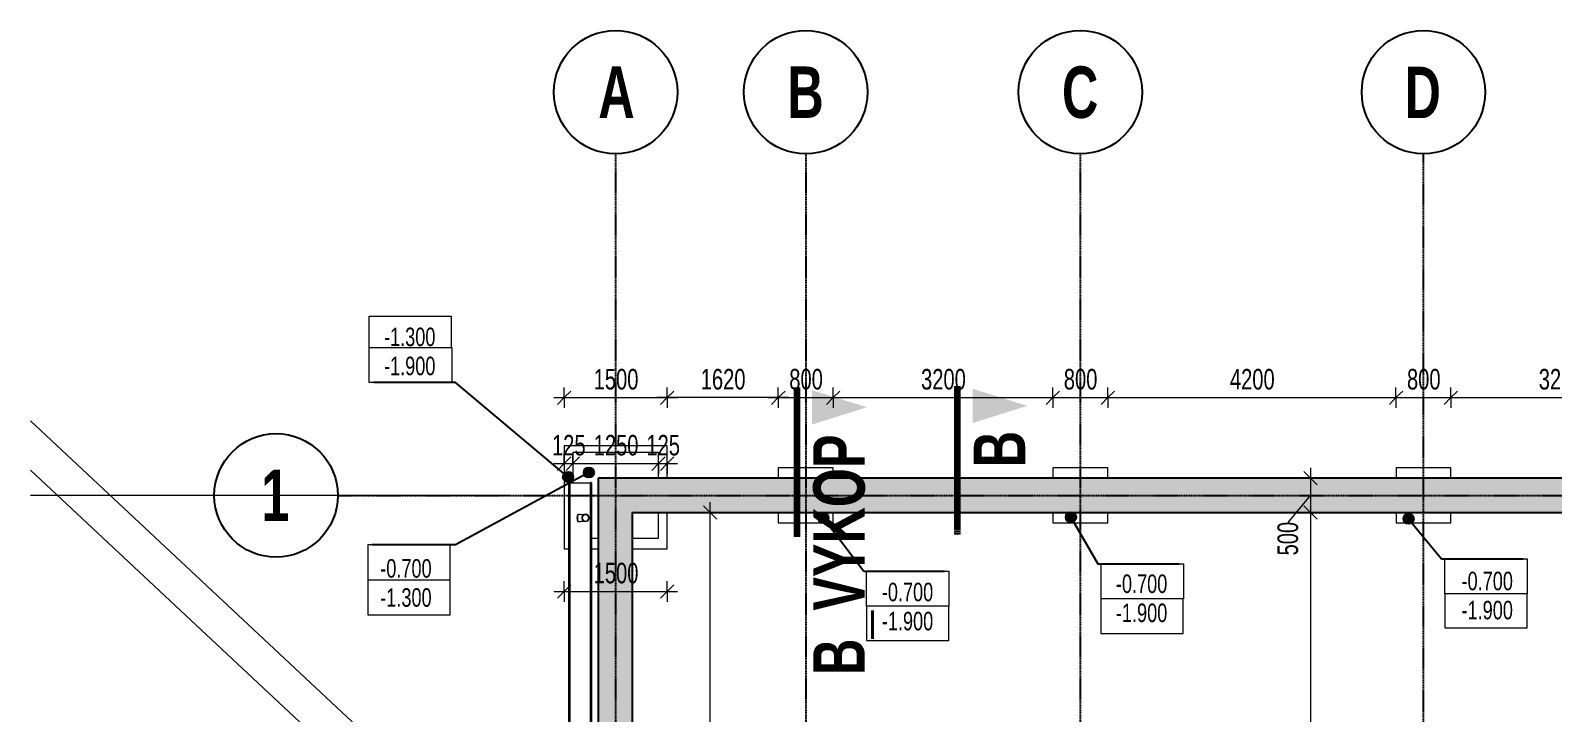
# Model space of a CAD drawing. Header units: millimetres. Extents: x 172692 to 213031, y 2598 to 159868.
# Drawn here: x 172692 to 194869, y 149924 to 159868 of the extents above; entities that cross this region are included whole.
import ezdxf

# ---------------------------------------------------------------- set-up
doc = ezdxf.new("R2010")
doc.units = ezdxf.units.MM
doc.linetypes.add('1_Čerchovaná 4_0mm', pattern=[8, 4, -2, 0, -2])
doc.linetypes.add('1_Čerchovaná 6_0mm', pattern=[12, 6, -3, 0, -3])
for name, color, linetype, lineweight in [('A-ANNO-DIMS', 7, 'Continuous', 9), ('A-ANNO-DIMS-150', 7, 'Continuous', 9), ('A-DETL-THIN', 7, 'Continuous', 9), ('A-GENM', 7, 'Continuous', 9), ('A-GENM-2', 7, 'Continuous', 25), ('A-WALL-1', 7, 'Continuous', 25), ('A-WALL-PATT-1', 7, 'Continuous', 9), ('G-ANNO-DIMS', 7, 'Continuous', 9), ('G-ANNO-DIMS-1', 7, 'Continuous', 25), ('G-ANNO-SYMB', 7, 'Continuous', 9), ('G-ANNO-SYMB-1', 7, '1_Čerchovaná 4_0mm', 100), ('G-ANNO-SYMB-2', 7, 'Continuous', 18), ('S-FNDN', 7, 'Continuous', 9)]:
    doc.layers.add(name, color=color, linetype=linetype, lineweight=lineweight)
for name, color, linetype, lineweight, true_color in [('A-DETL-1', 36, 'Continuous', 9, 0x804000), ('A-GENM-1', 251, 'Continuous', 9, 0x646464), ('S-GRID-1', 8, '1_Čerchovaná 6_0mm', 25, 0x808080), ('S-GRID-IDEN', 8, 'Continuous', 25, 0x808080), ('S-GRID-IDEN-1', 8, 'Continuous', 9, 0x808080)]:
    doc.layers.add(name, color=color, linetype=linetype, lineweight=lineweight, true_color=true_color)
doc.styles.add('Arial', font='arial.ttf', dxfattribs={"width": 0.7, "height": 300})
doc.styles.add('Arial_1', font='arial.ttf', dxfattribs={"width": 0.7, "height": 270})
doc.styles.add('Arial_B', font='arialbd.ttf', dxfattribs={"width": 0.7, "height": 750})
doc.dimstyles.new('Vnitřní_-_průhledné', dxfattribs={"dimscale": 304.8, "dimtxt": 306.07782, "dimasz": 0.639764, "dimexe": 0.492126, "dimexo": 0.0625, "dimgap": 0.098425, "dimtad": 1, "dimdec": 0, "dimrnd": 5, "dimzin": 0, "dimdsep": 46, "dimtxsty": 'Arial', "dimblk1": 'OBLIQUE', "dimblk2": 'OBLIQUE', "dimsah": 1, "dimcen": 0.09, "dimdle": 0.492126, "dimazin": 0, "dimtfac": 1, "dimtdec": 4, "dimtix": 1, "dimtmove": 1, "dimatfit": 3, "dimfxl": 0.492126, "dimfxlon": 1, "dimtvp": 1, "dimtolj": 1, "dimtzin": 0, "dimarcsym": 2})
doc.dimstyles.new('Vnitřní_-_průhledné_1', dxfattribs={"dimscale": 304.8, "dimtxt": 306.07782, "dimasz": 0.639764, "dimexe": 0.492126, "dimexo": 0.0625, "dimgap": 0.098425, "dimtad": 1, "dimdec": 0, "dimrnd": 5, "dimzin": 0, "dimdsep": 46, "dimtxsty": 'Arial', "dimblk1": 'OBLIQUE', "dimblk2": 'OBLIQUE', "dimsah": 1, "dimcen": 0.09, "dimdle": 0.492126, "dimazin": 0, "dimtfac": 1, "dimtdec": 4, "dimtix": 1, "dimtmove": 0, "dimatfit": 3, "dimfxl": 0.492126, "dimfxlon": 1, "dimtvp": 1, "dimtolj": 1, "dimtzin": 0, "dimarcsym": 2})
pattern_1 = [(315, (0, 0), (161.6446, 161.6446), []), (315, (0, 152.4), (161.6446, 161.6446), [95.25, -57.15, 9.525, -57.15, -95.25]), (315, (0, 152.4), (161.6446, 161.6446), [-219.075, 95.25, 0])]

# ---------------------------------------------------------------- blocks, each defined once
blk = doc.blocks.new('Construction_Roof-Accessories_Lindab_Round- - Lindab Round Downpipe System 150_100 High Build Polyester 001 Antique White-815879-základy')
at = {"layer": 'A-GENM-1'}
for p, q in [((180674, 152813), (180675, 152813)), ((180674, 152812), (180675, 152812)), ((180706, 152811), (180674, 152811)), ((180680, 152813), (180675, 152813)), ((180674, 152712), (180706, 152712)), ((180674, 152711), (180675, 152711)), ((180674, 152710), (180675, 152710)), ((180676, 152713), (180675, 152713)), ((180675, 152710), (180680, 152711)), ((180731, 152751), (180731, 152753)), ((180760, 152717), (180759, 152717)), ((180800, 152718), (180798, 152717)), ((180827, 152773), (180827, 152771))]:
    blk.add_line(p, q, dxfattribs=at)
at = {"layer": 'A-GENM-1', "flags": 128}
for points in [[(180674, 152813), (180673, 152813), (180672, 152813), (180672, 152813), (180671, 152812), (180670, 152812), (180669, 152812), (180668, 152811), (180668, 152810), (180667, 152810), (180666, 152809), (180666, 152808), (180665, 152807), (180664, 152806), (180664, 152805), (180663, 152804), (180662, 152803), (180662, 152801), (180661, 152800), (180661, 152799), (180660, 152797), (180660, 152796), (180659, 152794), (180659, 152792), (180658, 152791), (180658, 152789), (180658, 152787), (180657, 152786), (180657, 152784), (180657, 152782), (180656, 152780), (180656, 152778), (180656, 152776), (180656, 152774), (180656, 152772), (180656, 152770), (180655, 152768), (180655, 152766), (180655, 152764), (180655, 152762), (180655, 152760), (180655, 152758), (180655, 152756), (180655, 152754), (180656, 152752), (180656, 152750), (180656, 152748), (180656, 152746), (180656, 152744), (180657, 152743), (180657, 152741), (180657, 152739), (180658, 152737), (180658, 152735), (180658, 152734), (180659, 152732), (180659, 152730), (180660, 152729), (180660, 152727), (180661, 152726), (180661, 152724), (180662, 152723), (180662, 152722), (180663, 152720), (180663, 152719), (180664, 152718), (180665, 152717), (180665, 152716), (180666, 152715), (180667, 152714), (180667, 152714), (180668, 152713), (180669, 152712), (180670, 152712), (180670, 152711), (180671, 152711), (180672, 152711), (180673, 152710), (180674, 152710), (180674, 152710)], [(180674, 152812), (180673, 152812), (180673, 152812), (180672, 152812), (180671, 152812), (180670, 152811), (180670, 152811), (180669, 152810), (180668, 152810), (180668, 152809), (180667, 152808), (180666, 152807), (180666, 152806), (180665, 152806), (180664, 152804), (180664, 152803), (180663, 152802), (180663, 152801), (180662, 152800), (180662, 152798), (180661, 152797), (180661, 152795), (180660, 152794), (180660, 152792), (180659, 152791), (180659, 152789), (180658, 152787), (180658, 152785), (180658, 152784), (180658, 152782), (180657, 152780), (180657, 152778), (180657, 152776), (180657, 152774), (180656, 152772), (180656, 152770), (180656, 152768), (180656, 152766), (180656, 152764), (180656, 152762), (180656, 152760), (180656, 152758), (180656, 152756), (180656, 152754), (180656, 152752), (180657, 152750), (180657, 152748), (180657, 152746), (180657, 152745), (180657, 152743), (180658, 152741), (180658, 152739), (180658, 152737), (180659, 152736), (180659, 152734), (180659, 152732), (180660, 152731), (180660, 152729), (180661, 152728), (180661, 152726), (180662, 152725), (180662, 152723), (180663, 152722), (180663, 152721), (180664, 152720), (180665, 152719), (180665, 152718), (180666, 152717), (180667, 152716), (180667, 152715), (180668, 152714), (180669, 152714), (180669, 152713), (180670, 152712), (180671, 152712), (180671, 152712), (180672, 152711), (180673, 152711), (180674, 152711), (180674, 152711)], [(180675, 152810), (180676, 152810), (180676, 152810)], [(180706, 152811), (180711, 152811), (180715, 152811), (180719, 152811), (180723, 152811), (180727, 152811), (180730, 152811), (180734, 152811), (180737, 152811), (180741, 152811), (180744, 152811), (180747, 152811), (180750, 152811), (180753, 152811), (180756, 152811), (180759, 152811), (180761, 152811), (180764, 152811), (180766, 152811), (180768, 152811), (180770, 152811), (180771, 152811), (180773, 152811), (180774, 152811), (180776, 152811), (180777, 152811), (180778, 152811), (180778, 152811), (180779, 152811), (180779, 152811)], [(180797, 152807), (180799, 152806), (180801, 152805)], [(180779, 152712), (180779, 152712), (180778, 152712), (180777, 152712), (180776, 152712), (180775, 152712), (180774, 152712), (180772, 152712), (180771, 152712), (180769, 152712), (180767, 152712), (180765, 152712), (180763, 152712), (180760, 152712), (180758, 152712), (180755, 152712), (180752, 152712), (180749, 152712), (180746, 152712), (180743, 152712), (180739, 152712), (180736, 152712), (180732, 152712), (180729, 152712), (180725, 152712), (180721, 152712), (180717, 152712), (180713, 152712), (180709, 152712), (180706, 152712)]]:
    blk.add_lwpolyline(points, dxfattribs=at)
at = {"layer": 'A-GENM-1'}
for radius, start, end in [(52.4, 90, 270), (52.4, 0, 180), (51.6, 90, 270), (51.6, 0, 180), (50, 0, 180), (49, 0, 180), (48, 120.5528, 163.6067), (49, 126.2666, 130.9637), (48.9, 115.9963, 121.1484), (49, 117.5616, 120), (48, 92.0959, 115.9726), (49, 101.0371, 103.7217), (48.9, 86.9023, 93.0976), (49, 87.7216, 92.2784), (52.4, 270, 90), (51.6, 270, 90), (48, 62.0136, 87.9041), (49, 76.2783, 78.9629), (48.9, 58.8514, 64.4825), (49, 60, 62.4384), (48, 16.3933, 59.4472), (49, 49.0363, 53.7334), (52.4, 180, 0), (51.6, 180, 360), (50, 180, 0), (49, 180, 0), (48.9, 162.8548, 168.9468), (49, 165, 167.7549), (48, 167.4998, 180), (48, 180, 192.5002), (48.9, 191.0532, 197.1452), (49, 192.2451, 195), (48, 196.3933, 239.4472), (49, 152.8857, 156.6394), (49, 203.3606, 207.388), (49, 229.4839, 233.7334), (48.9, 238.8516, 244.0037), (49, 240, 242.4384), (48, 244.0274, 267.9041), (49, 256.4042, 258.9629), (48.9, 266.9024, 273.0977), (49, 267.7216, 272.2784), (48, 272.0959, 297.9864), (49, 281.0371, 283.5958), (48.9, 295.5175, 301.1486), (49, 297.5616, 300), (48, 300.5528, 343.6067), (49, 306.2666, 310.5161), (49, 23.3606, 27.1143), (49, 332.612, 336.6394), (48.9, 11.0526, 17.1455), (49, 12.2451, 15), (48, 0, 12.5002), (48, 347.4998, 0), (48.9, 342.8545, 348.9474), (49, 345, 347.7549)]:
    blk.add_arc((180779, 152762), radius, start, end, dxfattribs=at)
for centre, major_axis, start_param, end_param in [((180679, 152762), (0, 50.9), 0.268769, 1.562754), ((180679, 152762), (0, 50.1), 0.343159, 0.520244), ((180679, 152762), (0, 50.9), 0, 0.250847), ((180679, 152762), (0, 50.1), 0, 0.201069), ((180679, 152762), (0, 50.9), 6.140632, 6.283185), ((180679, 152762), (0, 50.1), 6.24387, 6.283185), ((180674, 152762), (0, 49.6), 2.052441, 2.094395), ((180679, 152762), (0, 50.1), 1.256624, 1.460374), ((180679, 152762), (0, 50.9), 1.570796, 2.872823), ((180679, 152762), (0, 50.1), 1.681218, 1.884968), ((180679, 152762), (0, 50.1), 0.818227, 0.991137), ((180679, 152762), (0, 50.1), 2.150456, 2.323366), ((180679, 152762), (0, 50.1), 2.621349, 2.798434), ((180679, 152762), (0, 50.9), 2.890745, 3.141593), ((180679, 152762), (0, 50.1), 3.020932, 3.141593), ((180679, 152762), (0, 50.9), 3.141593, 3.284146)]:
    blk.add_ellipse(centre, major_axis=major_axis, ratio=0.349468, start_param=start_param, end_param=end_param, dxfattribs=at)
for points, knots in [([(180752, 152803), (180753, 152804), (180756, 152806), (180759, 152807), (180760, 152808)], [-0.68488336, -0.68488336, -0.68488336, -0.68488336, -0.65277778, -0.62237318, -0.62237318, -0.62237318, -0.62237318]), ([(180770, 152811), (180771, 152811), (180773, 152811), (180777, 152811), (180782, 152811), (180786, 152811), (180788, 152811)], [-0.5555556, -0.5555556, -0.5555556, -0.5555556, -0.5486111, -0.5138889, -0.4791667, -0.4444444, -0.4444444, -0.4444444, -0.4444444]), ([(180797, 152808), (180798, 152807), (180800, 152807), (180803, 152805), (180805, 152804), (180806, 152803)], [-0.37981497, -0.37981497, -0.37981497, -0.37981497, -0.36111111, -0.33333333, -0.3141746, -0.3141746, -0.3141746, -0.3141746]), ([(180729, 152767), (180730, 152769), (180730, 152772), (180731, 152776), (180732, 152777)], [-0.96514982, -0.96514982, -0.96514982, -0.96514982, -0.93055556, -0.90048189, -0.90048189, -0.90048189, -0.90048189]), ([(180732, 152746), (180731, 152748), (180730, 152752), (180730, 152755), (180729, 152756)], [-0.10126852, -0.10126852, -0.10126852, -0.10126852, -0.05555556, -0.03485018, -0.03485018, -0.03485018, -0.03485018]), ([(180739, 152732), (180739, 152732), (180738, 152733), (180738, 152734), (180737, 152735)], [-0.2063141, -0.2063141, -0.2063141, -0.2063141, -0.19444444, -0.18372562, -0.18372562, -0.18372562, -0.18372562]), ([(180741, 152794), (180742, 152795), (180743, 152796), (180744, 152797), (180744, 152797)], [-0.77392887, -0.77392887, -0.77392887, -0.77392887, -0.75694444, -0.74976799, -0.74976799, -0.74976799, -0.74976799]), ([(180760, 152716), (180759, 152716), (180757, 152717), (180754, 152719), (180752, 152720), (180752, 152720)], [-0.37762682, -0.37762682, -0.37762682, -0.37762682, -0.36111111, -0.33333333, -0.31511664, -0.31511664, -0.31511664, -0.31511664]), ([(180783, 152712), (180782, 152712), (180780, 152712), (180776, 152712), (180772, 152713), (180770, 152713)], [-0.52461791, -0.52461791, -0.52461791, -0.52461791, -0.51388889, -0.47916667, -0.44444444, -0.44444444, -0.44444444, -0.44444444]), ([(180806, 152720), (180805, 152719), (180802, 152718), (180799, 152716), (180797, 152716)], [-0.6858254, -0.6858254, -0.6858254, -0.6858254, -0.65277778, -0.62018503, -0.62018503, -0.62018503, -0.62018503]), ([(180814, 152797), (180814, 152797), (180815, 152796), (180816, 152795), (180817, 152794)], [-0.25128068, -0.25128068, -0.25128068, -0.25128068, -0.25, -0.22649128, -0.22649128, -0.22649128, -0.22649128]), ([(180817, 152729), (180816, 152729), (180815, 152728), (180814, 152727), (180814, 152727)], [-0.77350872, -0.77350872, -0.77350872, -0.77350872, -0.75694444, -0.74871932, -0.74871932, -0.74871932, -0.74871932]), ([(180819, 152792), (180819, 152791), (180820, 152790), (180820, 152789), (180821, 152789)], [-0.20605355, -0.20605355, -0.20605355, -0.20605355, -0.19444444, -0.18297907, -0.18297907, -0.18297907, -0.18297907]), ([(180826, 152779), (180827, 152776), (180828, 152772), (180828, 152769), (180828, 152768)], [-0.11111111, -0.11111111, -0.11111111, -0.11111111, -0.05555556, -0.03747342, -0.03747342, -0.03747342, -0.03747342]), ([(180828, 152756), (180828, 152754), (180827, 152751), (180827, 152748), (180826, 152746)], [-0.96252658, -0.96252658, -0.96252658, -0.96252658, -0.93055556, -0.900334, -0.900334, -0.900334, -0.900334])]:
    blk.add_open_spline(points, degree=3, knots=knots, dxfattribs=at)
for points in [[(180737, 152789), (180738, 152790), (180739, 152791), (180739, 152792)], [(180744, 152727), (180743, 152728), (180742, 152729), (180741, 152729)], [(180821, 152735), (180820, 152734), (180819, 152733), (180818, 152732)]]:
    blk.add_open_spline(points, degree=3, dxfattribs=at)
blk = doc.blocks.new('EN_MEA MEARIN PLUS_EXPERT_basic - MEARIN Plus3000 - NW300-802455-základy')
at = {"layer": 'A-GENM'}
for p, q in [((27656, 150), (27656, 61)), ((27656, 61), (27656, -61)), ((27656, -61), (27656, -150))]:
    blk.add_line(p, q, dxfattribs=at)
at = {"layer": 'A-GENM-2'}
for p, q in [((27656, 164), (-149, 164)), ((-149, 150), (27656, 150)), ((27656, 150), (27656, 164)), ((27656, -150), (-149, -150)), ((-149, -164), (27656, -164)), ((27656, -164), (27656, -150))]:
    blk.add_line(p, q, dxfattribs=at)
blk = doc.blocks.new('Osnova - 6mm-307864-základy')
at = {"layer": 'S-GRID-IDEN'}
blk.add_circle((0, 0), 6, dxfattribs=at)
blk = doc.blocks.new('Řez - Velká značka-308779-základy')
at = {"layer": 'G-ANNO-SYMB'}
blk.add_hatch(color=256, dxfattribs=at).paths.add_polyline_path([(3.58, 1.5), (0.25, 1.5), (1.91, 6.82)])
blk = doc.blocks.new('DIMBLOCK2-základy')
at = {"layer": 'A-ANNO-DIMS-150'}
for p, q in [((191344, 153490), (191344, 152840)), ((191344, 153340), (191194, 153340)), ((191344, 153340), (191494, 153340)), ((191015, 152696), (191344, 153090)), ((191344, 152840), (191194, 152840)), ((191344, 152840), (191494, 152840)), ((191015, 152696), (191015, 152696))]:
    blk.add_line(p, q, dxfattribs=at)
at = {"layer": 'A-ANNO-DIMS-150', "lineweight": 18}
for p, q in [((191344, 153340), (191246, 153438)), ((191344, 153340), (191441, 153243)), ((191344, 152840), (191246, 152938)), ((191344, 152840), (191441, 152743))]:
    blk.add_line(p, q, dxfattribs=at)
at = {"layer": 'A-ANNO-DIMS-150', "color": 0, "insert": (190861, 152215), "char_height": 300, "width": 576.37, "attachment_point": 1, "rotation": 90, "line_spacing_factor": 0.941778, "style": 'Arial'}
blk.add_mtext('500', dxfattribs=at)
blk = doc.blocks.new('_Oblique')
at = {"color": 0, "linetype": 'ByBlock', "lineweight": -2}
blk.add_line((-0.5, -0.5), (0.5, 0.5), dxfattribs=at)
blk = doc.blocks.new('DIMBLOCK3-základy')
at = {"layer": 'A-ANNO-DIMS-150'}
for p, q in [((191344, 152840), (191194, 152840)), ((191344, 152840), (191344, 125950)), ((191344, 152840), (191494, 152840)), ((191344, 125950), (191194, 125950)), ((191344, 125950), (191494, 125950))]:
    blk.add_line(p, q, dxfattribs=at)
at = {"layer": 'A-ANNO-DIMS-150', "lineweight": 18}
for p, q in [((191344, 152840), (191246, 152938)), ((191344, 152840), (191441, 152743)), ((191344, 125950), (191246, 126048)), ((191344, 125950), (191441, 125853))]:
    blk.add_line(p, q, dxfattribs=at)
at = {"layer": 'A-ANNO-DIMS-150', "color": 0, "insert": (190924, 138995), "char_height": 300, "width": 960.61, "attachment_point": 1, "rotation": 90, "line_spacing_factor": 0.941778, "style": 'Arial'}
blk.add_mtext('26890', dxfattribs=at)
blk = doc.blocks.new('DIMBLOCK6-základy')
at = {"layer": 'A-ANNO-DIMS-150'}
for p, q in [((182595, 152840), (182445, 152840)), ((182595, 125800), (182595, 152990)), ((182595, 152840), (182745, 152840)), ((182595, 125950), (182445, 125950)), ((182595, 125950), (182745, 125950))]:
    blk.add_line(p, q, dxfattribs=at)
at = {"layer": 'A-ANNO-DIMS-150', "lineweight": 18}
for p, q in [((182595, 152840), (182498, 152938)), ((182595, 152840), (182693, 152743)), ((182595, 125950), (182498, 126048)), ((182595, 125950), (182693, 125853))]:
    blk.add_line(p, q, dxfattribs=at)
at = {"layer": 'A-ANNO-DIMS-150', "color": 0, "insert": (182176, 138995), "char_height": 300, "width": 960.61, "attachment_point": 1, "rotation": 90, "line_spacing_factor": 0.941778, "style": 'Arial'}
blk.add_mtext('26890', dxfattribs=at)
blk = doc.blocks.new('DIMBLOCK30-základy')
at = {"layer": 'A-ANNO-DIMS-150'}
for p, q in [((180468, 154515), (180468, 154665)), ((181968, 154515), (181968, 154665)), ((180318, 154515), (182118, 154515)), ((180468, 154515), (180468, 154365)), ((181968, 154515), (181968, 154365))]:
    blk.add_line(p, q, dxfattribs=at)
at = {"layer": 'A-ANNO-DIMS-150', "lineweight": 18}
for p, q in [((180468, 154515), (180566, 154612)), ((181968, 154515), (182066, 154612)), ((180468, 154515), (180371, 154417)), ((181968, 154515), (181871, 154417))]:
    blk.add_line(p, q, dxfattribs=at)
at = {"layer": 'A-ANNO-DIMS-150', "color": 0, "insert": (180898, 154934), "char_height": 300, "width": 768.49, "attachment_point": 1, "line_spacing_factor": 0.941778, "style": 'Arial'}
blk.add_mtext('1500', dxfattribs=at)
blk = doc.blocks.new('DIMBLOCK31-základy')
at = {"layer": 'A-ANNO-DIMS-150'}
for p, q in [((181968, 154515), (181968, 154665)), ((183588, 154515), (183588, 154665)), ((183738, 154515), (181818, 154515)), ((181968, 154515), (181968, 154365)), ((183588, 154515), (183588, 154365))]:
    blk.add_line(p, q, dxfattribs=at)
at = {"layer": 'A-ANNO-DIMS-150', "lineweight": 18}
for p, q in [((181968, 154515), (182066, 154612)), ((183588, 154515), (183686, 154612)), ((181968, 154515), (181871, 154417)), ((183588, 154515), (183491, 154417))]:
    blk.add_line(p, q, dxfattribs=at)
at = {"layer": 'A-ANNO-DIMS-150', "color": 0, "insert": (182458, 154934), "char_height": 300, "width": 768.49, "attachment_point": 1, "line_spacing_factor": 0.941778, "style": 'Arial'}
blk.add_mtext('1620', dxfattribs=at)
blk = doc.blocks.new('DIMBLOCK32-základy')
at = {"layer": 'A-ANNO-DIMS-150'}
for p, q in [((183588, 154515), (183588, 154665)), ((184388, 154515), (184388, 154665)), ((183438, 154515), (184388, 154515)), ((183588, 154515), (183588, 154365)), ((184388, 154515), (184388, 154365))]:
    blk.add_line(p, q, dxfattribs=at)
at = {"layer": 'A-ANNO-DIMS-150', "lineweight": 18}
for p, q in [((183588, 154515), (183686, 154612)), ((184388, 154515), (184486, 154612)), ((183588, 154515), (183491, 154417)), ((184388, 154515), (184291, 154417))]:
    blk.add_line(p, q, dxfattribs=at)
at = {"layer": 'A-ANNO-DIMS-150', "color": 0, "insert": (183748, 154934), "char_height": 300, "width": 576.37, "attachment_point": 1, "line_spacing_factor": 0.941778, "style": 'Arial'}
blk.add_mtext('800', dxfattribs=at)
blk = doc.blocks.new('DIMBLOCK33-základy')
at = {"layer": 'A-ANNO-DIMS-150'}
for p, q in [((184388, 154515), (184388, 154665)), ((187588, 154515), (187588, 154665)), ((184388, 154515), (187588, 154515)), ((184388, 154515), (184388, 154365)), ((187588, 154515), (187588, 154365))]:
    blk.add_line(p, q, dxfattribs=at)
at = {"layer": 'A-ANNO-DIMS-150', "lineweight": 18}
for p, q in [((184388, 154515), (184486, 154612)), ((187588, 154515), (187686, 154612)), ((184388, 154515), (184291, 154417)), ((187588, 154515), (187491, 154417))]:
    blk.add_line(p, q, dxfattribs=at)
at = {"layer": 'A-ANNO-DIMS-150', "color": 0, "insert": (185668, 154934), "char_height": 300, "width": 768.49, "attachment_point": 1, "line_spacing_factor": 0.941778, "style": 'Arial'}
blk.add_mtext('3200', dxfattribs=at)
blk = doc.blocks.new('DIMBLOCK34-základy')
at = {"layer": 'A-ANNO-DIMS-150'}
for p, q in [((187588, 154515), (187588, 154665)), ((188388, 154515), (188388, 154665)), ((187588, 154515), (188388, 154515)), ((187588, 154515), (187588, 154365)), ((188388, 154515), (188388, 154365))]:
    blk.add_line(p, q, dxfattribs=at)
at = {"layer": 'A-ANNO-DIMS-150', "lineweight": 18}
for p, q in [((187588, 154515), (187686, 154612)), ((188388, 154515), (188486, 154612)), ((187588, 154515), (187491, 154417)), ((188388, 154515), (188291, 154417))]:
    blk.add_line(p, q, dxfattribs=at)
at = {"layer": 'A-ANNO-DIMS-150', "color": 0, "insert": (187748, 154934), "char_height": 300, "width": 576.37, "attachment_point": 1, "line_spacing_factor": 0.941778, "style": 'Arial'}
blk.add_mtext('800', dxfattribs=at)
blk = doc.blocks.new('DIMBLOCK35-základy')
at = {"layer": 'A-ANNO-DIMS-150'}
for p, q in [((188388, 154515), (188388, 154665)), ((192588, 154515), (192588, 154665)), ((188388, 154515), (192588, 154515)), ((188388, 154515), (188388, 154365)), ((192588, 154515), (192588, 154365))]:
    blk.add_line(p, q, dxfattribs=at)
at = {"layer": 'A-ANNO-DIMS-150', "lineweight": 18}
for p, q in [((188388, 154515), (188486, 154612)), ((192588, 154515), (192686, 154612)), ((188388, 154515), (188291, 154417)), ((192588, 154515), (192491, 154417))]:
    blk.add_line(p, q, dxfattribs=at)
at = {"layer": 'A-ANNO-DIMS-150', "color": 0, "insert": (190168, 154934), "char_height": 300, "width": 768.49, "attachment_point": 1, "line_spacing_factor": 0.941778, "style": 'Arial'}
blk.add_mtext('4200', dxfattribs=at)
blk = doc.blocks.new('DIMBLOCK36-základy')
at = {"layer": 'A-ANNO-DIMS-150'}
for p, q in [((192588, 154515), (192588, 154665)), ((193388, 154515), (193388, 154665)), ((192588, 154515), (193388, 154515)), ((192588, 154515), (192588, 154365)), ((193388, 154515), (193388, 154365))]:
    blk.add_line(p, q, dxfattribs=at)
at = {"layer": 'A-ANNO-DIMS-150', "lineweight": 18}
for p, q in [((192588, 154515), (192686, 154612)), ((193388, 154515), (193486, 154612)), ((192588, 154515), (192491, 154417)), ((193388, 154515), (193291, 154417))]:
    blk.add_line(p, q, dxfattribs=at)
at = {"layer": 'A-ANNO-DIMS-150', "color": 0, "insert": (192748, 154934), "char_height": 300, "width": 576.37, "attachment_point": 1, "line_spacing_factor": 0.941778, "style": 'Arial'}
blk.add_mtext('800', dxfattribs=at)
blk = doc.blocks.new('DIMBLOCK37-základy')
at = {"layer": 'A-ANNO-DIMS-150'}
for p, q in [((193388, 154515), (193388, 154665)), ((196588, 154515), (196588, 154665)), ((193388, 154515), (196588, 154515)), ((193388, 154515), (193388, 154365)), ((196588, 154515), (196588, 154365))]:
    blk.add_line(p, q, dxfattribs=at)
at = {"layer": 'A-ANNO-DIMS-150', "lineweight": 18}
for p, q in [((193388, 154515), (193486, 154612)), ((196588, 154515), (196686, 154612)), ((193388, 154515), (193291, 154417)), ((196588, 154515), (196491, 154417))]:
    blk.add_line(p, q, dxfattribs=at)
at = {"layer": 'A-ANNO-DIMS-150', "color": 0, "insert": (194668, 154934), "char_height": 300, "width": 768.49, "attachment_point": 1, "line_spacing_factor": 0.941778, "style": 'Arial'}
blk.add_mtext('3200', dxfattribs=at)
blk = doc.blocks.new('DIMBLOCK41-základy')
at = {"layer": 'A-ANNO-DIMS-150'}
for p, q in [((180468, 153553), (180468, 153703)), ((180593, 153553), (180593, 153703)), ((180318, 153553), (180593, 153553)), ((180468, 153553), (180468, 153403)), ((180593, 153553), (180593, 153403))]:
    blk.add_line(p, q, dxfattribs=at)
at = {"layer": 'A-ANNO-DIMS-150', "lineweight": 18}
for p, q in [((180468, 153553), (180371, 153455)), ((180468, 153553), (180566, 153650)), ((180593, 153553), (180496, 153455)), ((180593, 153553), (180691, 153650))]:
    blk.add_line(p, q, dxfattribs=at)
at = {"layer": 'A-ANNO-DIMS-150', "color": 0, "insert": (180291, 153972), "char_height": 300, "width": 576.37, "attachment_point": 1, "line_spacing_factor": 0.941778, "style": 'Arial'}
blk.add_mtext('125', dxfattribs=at)
blk = doc.blocks.new('DIMBLOCK42-základy')
at = {"layer": 'A-ANNO-DIMS-150'}
for p, q in [((180593, 153553), (180593, 153703)), ((181843, 153553), (181843, 153703)), ((180593, 153553), (181843, 153553)), ((180593, 153553), (180593, 153403)), ((181843, 153553), (181843, 153403))]:
    blk.add_line(p, q, dxfattribs=at)
at = {"layer": 'A-ANNO-DIMS-150', "lineweight": 18}
for p, q in [((180593, 153553), (180496, 153455)), ((180593, 153553), (180691, 153650)), ((181843, 153553), (181746, 153455)), ((181843, 153553), (181941, 153650))]:
    blk.add_line(p, q, dxfattribs=at)
at = {"layer": 'A-ANNO-DIMS-150', "color": 0, "insert": (180898, 153972), "char_height": 300, "width": 768.49, "attachment_point": 1, "line_spacing_factor": 0.941778, "style": 'Arial'}
blk.add_mtext('1250', dxfattribs=at)
blk = doc.blocks.new('DIMBLOCK43-základy')
at = {"layer": 'A-ANNO-DIMS-150'}
for p, q in [((181843, 153553), (181843, 153703)), ((181968, 153553), (181968, 153703)), ((181843, 153553), (182118, 153553)), ((181843, 153553), (181843, 153403)), ((181968, 153553), (181968, 153403))]:
    blk.add_line(p, q, dxfattribs=at)
at = {"layer": 'A-ANNO-DIMS-150', "lineweight": 18}
for p, q in [((181843, 153553), (181746, 153455)), ((181843, 153553), (181941, 153650)), ((181968, 153553), (181871, 153455)), ((181968, 153553), (182066, 153650))]:
    blk.add_line(p, q, dxfattribs=at)
at = {"layer": 'A-ANNO-DIMS-150', "color": 0, "insert": (181666, 153972), "char_height": 300, "width": 576.37, "attachment_point": 1, "line_spacing_factor": 0.941778, "style": 'Arial'}
blk.add_mtext('125', dxfattribs=at)
blk = doc.blocks.new('DIMBLOCK51-základy')
at = {"layer": 'A-ANNO-DIMS-150'}
for p, q in [((180468, 151689), (180468, 151839)), ((181968, 151689), (181968, 151839)), ((180318, 151689), (182118, 151689)), ((180468, 151689), (180468, 151539)), ((181968, 151689), (181968, 151539))]:
    blk.add_line(p, q, dxfattribs=at)
at = {"layer": 'A-ANNO-DIMS-150', "lineweight": 18}
for p, q in [((180468, 151689), (180566, 151786)), ((181968, 151689), (182066, 151786)), ((180468, 151689), (180371, 151591)), ((181968, 151689), (181871, 151591))]:
    blk.add_line(p, q, dxfattribs=at)
at = {"layer": 'A-ANNO-DIMS-150', "color": 0, "insert": (180898, 152108), "char_height": 300, "width": 768.49, "attachment_point": 1, "line_spacing_factor": 0.941778, "style": 'Arial'}
blk.add_mtext('1500', dxfattribs=at)
blk = doc.blocks.new('Výškové kóty - Výšková kóta - Základová-780896-základy')
at = {"layer": 'G-ANNO-DIMS'}
for p, q in [((-0.4, 0), (-0.4, 3.4)), ((-0.4, 3.4), (7.6, 3.4)), ((7.6, 3.4), (7.6, 0)), ((7.6, 0), (-0.4, 0))]:
    blk.add_line(p, q, dxfattribs=at)

msp = doc.modelspace()

# ---------------------------------------------------------------- hatches: boundary and pattern name
at = {"layer": 'A-WALL-PATT-1'}
h = msp.add_hatch(dxfattribs=at)
h.set_pattern_fill('FP_1', color=256, style=0, pattern_type=2)
h.set_pattern_definition(pattern_1)
h.paths.add_polyline_path([(181465.7, 125450.4), (181465.7, 153340.4), (180965.7, 153340.4), (180965.7, 125450.4)])
h = msp.add_hatch(dxfattribs=at)
h.set_pattern_fill('FP_1', color=256, style=0, pattern_type=2)
h.set_pattern_definition(pattern_1)
h.paths.add_polyline_path([(199508.2, 152840.4), (199508.2, 153340.4), (181465.7, 153340.4), (181465.7, 152840.4), (199194.3, 152840.4)])
at = {"layer": 'G-ANNO-DIMS-1'}
h = msp.add_hatch(color=256, dxfattribs=at)
edge = h.paths.add_edge_path()
edge.add_arc((180828.9, 153424.1), 75, 0, 360)
h = msp.add_hatch(color=256, dxfattribs=at)
edge = h.paths.add_edge_path()
edge.add_arc((180525.5, 153358.1), 75, 0, 360)
h = msp.add_hatch(color=256, dxfattribs=at)
edge = h.paths.add_edge_path()
edge.add_arc((184245.6, 152759.4), 75, 0, 360)
h = msp.add_hatch(color=256, dxfattribs=at)
edge = h.paths.add_edge_path()
edge.add_arc((187852.3, 152772.1), 75, 0, 360)
h = msp.add_hatch(color=256, dxfattribs=at)
edge = h.paths.add_edge_path()
edge.add_arc((192770.9, 152749.3), 75, 0, 360)

# ---------------------------------------------------------------- linework, layer by layer
at = {"layer": 'A-DETL-1'}
for p, q in [((186557, 141208.3), (172692.1, 154177)), ((172692.1, 153459.7), (185696.9, 141295.5))]:
    msp.add_line(p, q, dxfattribs=at)
at = {"layer": 'A-DETL-THIN'}
for p, q in [((177627.1, 155241), (177627.1, 155701)), ((177627.1, 155701), (178824.2, 155701)), ((178824.2, 155701), (178824.2, 155241)), ((179693.2, 153090.4), (172692.1, 153090.4)), ((177605.5, 151870.3), (177605.5, 151350.3)), ((178805.5, 151350.3), (178805.5, 151870.3)), ((184871.1, 151473.7), (184871.1, 150973.7)), ((186071.1, 150973.7), (186071.1, 151473.7)), ((188289.5, 151578.5), (188289.5, 151078.5)), ((189489.5, 151078.5), (189489.5, 151578.5)), ((193298.9, 151661.5), (193298.9, 151161.5)), ((194498.9, 151161.5), (194498.9, 151661.5)), ((177605.5, 151350.3), (178805.5, 151350.3)), ((188289.5, 151078.5), (189489.5, 151078.5)), ((193298.9, 151161.5), (194498.9, 151161.5)), ((184871.1, 150973.7), (186071.1, 150973.7))]:
    msp.add_line(p, q, dxfattribs=at)
at = {"layer": 'A-WALL-1'}
for p, q in [((200008.2, 153340.4), (180965.7, 153340.4)), ((180965.7, 153340.4), (180965.7, 125450.4)), ((181465.7, 152840.4), (199508.2, 152840.4)), ((181465.7, 125950.4), (181465.7, 152840.4))]:
    msp.add_line(p, q, dxfattribs=at)
at = {"layer": 'G-ANNO-DIMS-1'}
for p, q in [((178883.2, 154736.6), (177689.4, 154736.6)), ((180525.5, 153358.1), (178883.2, 154736.6)), ((180828.9, 153424.1), (178883.2, 152368.8)), ((184245.6, 152759.4), (184834.2, 151987.1)), ((187852.3, 152772.1), (188245.5, 152091.1)), ((192770.9, 152749.3), (193249.5, 152165.7)), ((178883.2, 152368.8), (177669.6, 152368.8)), ((193249.5, 152165.7), (194440.4, 152165.7)), ((184834.2, 151987.1), (186011.8, 151987.1)), ((188245.5, 152091.1), (189431.1, 152091.1))]:
    msp.add_line(p, q, dxfattribs=at)
for centre in [(180828.9, 153424.1), (180525.5, 153358.1), (184245.6, 152759.4), (187852.3, 152772.1), (192770.9, 152749.3)]:
    msp.add_circle(centre, 75, dxfattribs=at)
at = {"layer": 'G-ANNO-SYMB-1'}
for p, q in [((183856.3, 154661.2), (183856.3, 152487.4)), ((186194.4, 154682.1), (186194.4, 152508.3))]:
    msp.add_line(p, q, dxfattribs=at)
at = {"layer": 'S-FNDN'}
for p, q in [((180468.2, 153811.8), (180468.2, 152311.8)), ((181968.2, 153811.8), (180468.2, 153811.8)), ((180593.2, 153715.4), (180593.2, 153275.8)), ((181843.2, 153715.4), (180593.2, 153715.4)), ((181843.2, 153340.4), (181843.2, 153715.4)), ((181968.2, 153340.4), (181968.2, 153811.8)), ((183588.2, 153490.4), (183588.2, 153340.4)), ((184388.2, 153490.4), (183588.2, 153490.4)), ((184388.2, 153340.4), (184388.2, 153490.4)), ((187588.2, 153490.4), (187588.2, 153340.4)), ((188388.2, 153490.4), (187588.2, 153490.4)), ((188388.2, 153340.4), (188388.2, 153490.4)), ((192588.2, 153490.4), (192588.2, 153340.4)), ((193388.2, 153490.4), (192588.2, 153490.4)), ((193388.2, 153340.4), (193388.2, 153490.4)), ((181843.2, 152465.4), (181843.2, 152840.4)), ((181968.2, 152311.8), (181968.2, 152840.4)), ((183588.2, 152840.4), (183588.2, 152690.4)), ((184388.2, 152690.4), (184388.2, 152840.4)), ((187588.2, 152840.4), (187588.2, 152690.4)), ((188388.2, 152690.4), (188388.2, 152840.4)), ((192588.2, 152840.4), (192588.2, 152690.4)), ((193388.2, 152690.4), (193388.2, 152840.4)), ((183588.2, 152690.4), (184388.2, 152690.4)), ((187588.2, 152690.4), (188388.2, 152690.4)), ((192588.2, 152690.4), (193388.2, 152690.4)), ((180865.4, 152465.4), (180965.7, 152465.4)), ((181465.7, 152465.4), (181843.2, 152465.4)), ((180468.2, 152311.8), (180537.4, 152311.8)), ((180865.4, 152311.8), (180965.7, 152311.8)), ((181465.7, 152311.8), (181968.2, 152311.8))]:
    msp.add_line(p, q, dxfattribs=at)
at = {"layer": 'S-GRID-1'}
for p, q in [((181218.2, 158068.3), (181218.2, 120650.8)), ((183988.2, 158068.3), (183988.2, 120650.8)), ((187988.2, 158068.3), (187988.2, 120650.8)), ((192988.2, 120650.8), (192988.2, 158068.3)), ((177170.3, 153090.4), (203907.7, 153090.4))]:
    msp.add_line(p, q, dxfattribs=at)

# ---------------------------------------------------------------- block references
at = {"layer": 'A-GENM', "rotation": 90.00000000000001}
msp.add_blockref('EN_MEA MEARIN PLUS_EXPERT_basic - MEARIN Plus3000 - NW300-802455-základy', (180701.4, 125619.4), dxfattribs=at)
at = {"layer": 'A-GENM-1'}
msp.add_blockref('Construction_Roof-Accessories_Lindab_Round- - Lindab Round Downpipe System 150_100 High Build Polyester 001 Antique White-815879-základy', (0, 0), dxfattribs=at)
at = {"layer": 'G-ANNO-DIMS', "xscale": 149.9999999999999, "yscale": 149.9999999999999, "zscale": 149.9999999999999}
msp.add_blockref('Výškové kóty - Výšková kóta - Základová-780896-základy', (177689.4, 154736.6), dxfattribs=at)
at = {"layer": 'G-ANNO-DIMS', "extrusion": (0, 0, -1), "xscale": 149.9999999999999, "yscale": 149.9999999999999, "zscale": 149.9999999999999, "rotation": 180}
msp.add_blockref('Výškové kóty - Výšková kóta - Základová-780896-základy', (-177669.6, 152368.8), dxfattribs=at)
at = {"layer": 'G-ANNO-DIMS', "xscale": 149.9999999999999, "yscale": 149.9999999999999, "zscale": 149.9999999999999, "rotation": 180}
for p in [(194440.4, 152165.7), (186011.8, 151987.1), (189431.1, 152091.1)]:
    msp.add_blockref('Výškové kóty - Výšková kóta - Základová-780896-základy', p, dxfattribs=at)
at = {"layer": 'G-ANNO-SYMB', "xscale": 149.9999999999999, "yscale": 149.9999999999999, "zscale": 149.9999999999999, "rotation": 269.9999999999995}
for p in [(183856.3, 154661.2), (186194.4, 154682.1)]:
    msp.add_blockref('Řez - Velká značka-308779-základy', p, dxfattribs=at)
at = {"layer": 'S-GRID-IDEN', "xscale": 149.9999999999999, "yscale": 149.9999999999999, "zscale": 149.9999999999999}
for p, rotation in [((181218.2, 158968.3), 180), ((183988.2, 158968.3), 180), ((187988.2, 158968.3), 180), ((176270.3, 153090.4), 269.9999999999995)]:
    msp.add_blockref('Osnova - 6mm-307864-základy', p, dxfattribs=dict(at, rotation=rotation))
msp.add_blockref('Osnova - 6mm-307864-základy', (192988.2, 158968.3), dxfattribs=at)

# ---------------------------------------------------------------- texts
at = {"layer": 'G-ANNO-DIMS-1', "char_height": 270, "width": 889.168, "attachment_point": 1, "line_spacing_factor": 0.941778, "style": 'Arial_1'}
for s, insert in [('-1.300\\P-1.900', (177843.9, 155536.3)), ('-0.700\\P-1.300', (177788.6, 152161.4)), ('-0.700\\P-1.900', (188507.3, 151937.4)), ('-0.700\\P-1.900', (193542.9, 151977.5)), ('-0.700\\P-1.900', (185096.7, 151817))]:
    msp.add_mtext(s, dxfattribs=dict(at, insert=insert))
at = {"layer": 'G-ANNO-SYMB-2', "char_height": 750, "attachment_point": 1, "rotation": 90, "style": 'Arial_B'}
for s, insert, width in [('B_VYKOP', (184097.4, 150473), 4293.037), ('\\fArial|b1|i0|c238|p34|;\\W.7;B', (186435.6, 153501), 648.164)]:
    msp.add_mtext(s, dxfattribs=dict(at, insert=insert, width=width))
at = {"layer": 'S-GRID-IDEN-1', "char_height": 750, "attachment_point": 1, "style": 'Arial_B'}
for s, insert, width in [('\\fArial|b1|i0|c238|p34|;\\W.7;A', (180965.3, 159342.8), 614.493), ('\\fArial|b1|i0|c238|p34|;\\W.7;B', (183721.2, 159342.8), 648.164), ('\\fArial|b1|i0|c238|p34|;\\W.7;C', (187721.2, 159342.8), 648.164), ('\\fArial|b1|i0|c238|p34|;\\W.7;D', (192713.4, 159339.3), 648.164), ('\\fArial|b1|i0|c238|p34|;\\W.7;1', (176057, 153467.1), 505.063)]:
    msp.add_mtext(s, dxfattribs=dict(at, insert=insert, width=width))

# ---------------------------------------------------------------- dimensions: what is measured, and where the dimension line sits
at = {"layer": 'A-ANNO-DIMS'}
for base, p1, p2, angle, override, picture, middle in [((181968.2, 154514.9), (180468.2, 154364.9), (181968.2, 154364.9), 0, {"dimpost": '<>', "dimfxl": 1500}, 'DIMBLOCK30-základy', (181218.2, 154698)), ((181968.2, 153552.7), (181843.2, 153702.7), (181968.2, 153702.7), 0, {"dimpost": '<>', "dimfxl": 125}, 'DIMBLOCK43-základy', (181905.7, 153735.9)), ((182595.3, 152840.4), (182445.3, 125950.4), (182445.3, 152840.4), 90, {"dimpost": '<>', "dimfxl": 26890}, 'DIMBLOCK6-základy', (182412.1, 139395.4)), ((191343.9, 125950.4), (191493.9, 152840.4), (191493.9, 125950.4), 90, {"dimpost": '<>', "dimfxl": 26890}, 'DIMBLOCK3-základy', (191160.8, 139395.4))]:
    dim = msp.add_linear_dim(base=base, p1=p1, p2=p2, angle=angle, dimstyle='Vnitřní_-_průhledné_1', override=override, dxfattribs=at)
    dim.commit()
    dim.dimension.update_dxf_attribs({"geometry": picture, "text_midpoint": middle})
for base, p1, p2, override, picture, middle in [((181968.2, 154514.9), (183588.2, 154364.9), (181968.2, 154364.9), {"dimpost": '<>', "dimfxl": 1620}, 'DIMBLOCK31-základy', (182778.2, 154698)), ((184388.2, 154514.9), (183588.2, 154364.9), (184388.2, 154364.9), {"dimpost": '<>', "dimfxl": 800}, 'DIMBLOCK32-základy', (183988.2, 154698)), ((187588.2, 154514.9), (184388.2, 154364.9), (187588.2, 154364.9), {"dimpost": '<>', "dimfxl": 3200}, 'DIMBLOCK33-základy', (185988.2, 154698.2)), ((188388.2, 154514.9), (187588.2, 154364.9), (188388.2, 154364.9), {"dimpost": '<>', "dimfxl": 800}, 'DIMBLOCK34-základy', (187988.2, 154698)), ((192588.2, 154514.9), (188388.2, 154364.9), (192588.2, 154364.9), {"dimpost": '<>', "dimfxl": 4200}, 'DIMBLOCK35-základy', (190488.2, 154698)), ((193388.2, 154514.9), (192588.2, 154364.9), (193388.2, 154364.9), {"dimpost": '<>', "dimfxl": 800}, 'DIMBLOCK36-základy', (192988.2, 154698)), ((196588.2, 154514.9), (193388.2, 154364.9), (196588.2, 154364.9), {"dimpost": '<>', "dimfxl": 3200}, 'DIMBLOCK37-základy', (194988.2, 154698.2)), ((180593.2, 153552.7), (180468.2, 153702.7), (180593.2, 153702.7), {"dimpost": '<>', "dimfxl": 125}, 'DIMBLOCK41-základy', (180530.7, 153735.9)), ((181843.2, 153552.7), (180593.2, 153702.7), (181843.2, 153702.7), {"dimpost": '<>', "dimfxl": 1250}, 'DIMBLOCK42-základy', (181218.2, 153735.9)), ((181968.2, 151688.7), (180468.2, 151838.7), (181968.2, 151838.7), {"dimpost": '<>', "dimfxl": 1500}, 'DIMBLOCK51-základy', (181218.2, 151871.8))]:
    dim = msp.add_linear_dim(base=base, p1=p1, p2=p2, dimstyle='Vnitřní_-_průhledné_1', override=override, dxfattribs=at)
    dim.commit()
    dim.dimension.update_dxf_attribs({"geometry": picture, "text_midpoint": middle})
dim = msp.add_linear_dim(base=(191343.9, 152840.4), p1=(191493.9, 153340.4), p2=(191493.9, 152840.4), angle=90, dimstyle='Vnitřní_-_průhledné', override={"dimpost": '<>', "dimfxl": 500}, dxfattribs=at)
dim.commit()
dim.dimension.update_dxf_attribs({"geometry": 'DIMBLOCK2-základy', "text_midpoint": (191061, 152503.4), "dimtype": 160, "text_rotation": 90})

doc.saveas('drawing.dxf')
